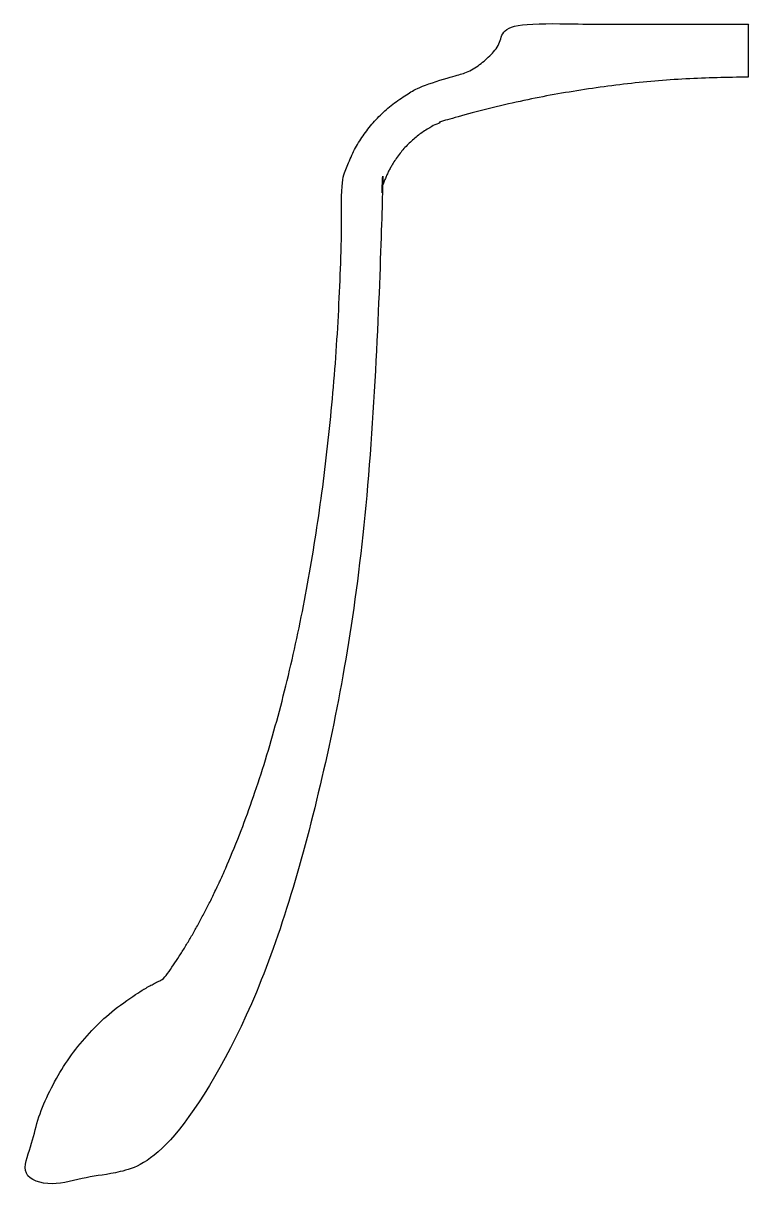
# Model space of a CAD drawing. Header units: inches. Extents: x -8.1 to 0, y 0.1 to 13.
import ezdxf

# ---------------------------------------------------------------- set-up
doc = ezdxf.new("R2010")
doc.units = ezdxf.units.IN
doc.header["$MEASUREMENT"] = 0

msp = doc.modelspace()

# ---------------------------------------------------------------- linework, layer by layer
msp.add_rational_spline([(0, 12.383), (0, 12.679), (0, 12.974), (-1.344, 12.974), (-2.687, 12.974), (-2.81, 12.488), (-3.302, 12.387), (-4.283, 12.184), (-4.53, 11.213), (-4.53, 5.035), (-6.518, 2.336), (-8.002, 1.638), (-8.061, 0), (-7.418, 0.113), (-6.775, 0.227), (-4.097, 2.323), (-4.083, 11.152), (-3.914, 11.707), (-3.369, 11.904), (-1.718, 12.383), (0, 12.383)], [1, 1, 1, 1, 1, 0.846648713437, 1, 0.848131066851, 1, 0.847629466347, 1, 0.853691820385, 1, 1, 1, 0.787495002142, 0.998143744169, 0.89384607923, 1, 0.990054446152, 1], degree=2, knots=[0, 0, 0, 1, 1, 2, 2, 3.122281, 3.122281, 4.238979, 4.238979, 5.357568, 5.357568, 6.453094, 6.453094, 7.453094, 7.453094, 8.778427, 8.778427, 9.708317, 9.708317, 9.990623, 9.990623, 9.990623])

doc.saveas('drawing.dxf')
